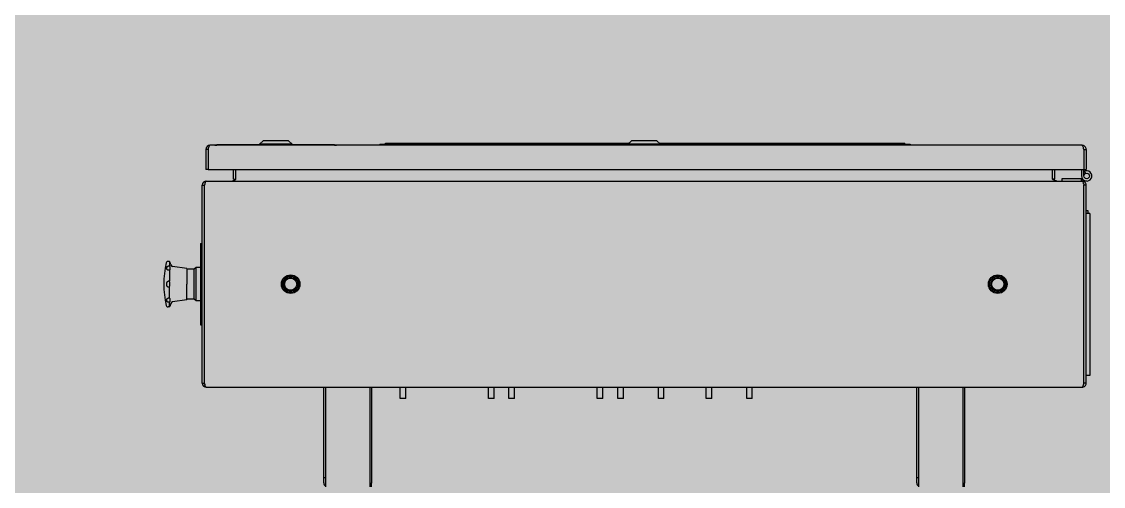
# Model space of a CAD drawing. Extents: x -18489 to 27370, y -8745 to 11880.
# Drawn here: x -16671.5 to -16578.4, y 1725.4 to 1765.4 of the extents above; entities that cross this region are included whole.
import ezdxf

# ---------------------------------------------------------------- set-up
doc = ezdxf.new("R2010")
doc.units = 0
doc.header["$LTSCALE"] = 100
for name, color, linetype in [('188K-SM-03-F10-MECH-EQ-Y2257103$0$0 Xref', 8, 'Continuous'), ('188K-SM-03-F10-MECH-EQ-Y2257103$0$M-EQU-FOUNDATION', 8, 'Continuous'), ('188K-SM-03-F10-MECH-EQ-Y2257103$0$Micron CUP L10 HVAC EQU$0$M-MECH-EQU', 136, 'Continuous'), ('188K-SM-03-F10-MECH-EQ-Y2257103$0$Micron CUP L10 HVAC EQU$0$M-PHASE1 AREA', 252, 'Continuous')]:
    doc.layers.add(name, color=color, linetype=linetype)
pattern_1 = [(50, (4473.52, 709.2), (54.6554, -4.78173), [5.715, -62.865]), (355, (4473.52, 709.2), (-10.57303, 57.31705), [4.572, -50.29218]), (100.45144, (4478.076, 708.8), (44.08237, 52.53533), [4.857, -53.42707]), (46.1842, (4473.52, 724.44), (81.32371, -12.6127), [8.5725, -94.2975]), (96.63556, (4480.3, 723.39), (71.22124, 74.22784), [7.2855, -80.14068]), (351.18415, (4473.52, 724.44), (71.22124, 74.22784), [6.858, -75.43792]), (21, (4481.14, 720.63), (45.48432, -30.67956), [5.715, -62.865]), (326, (4481.14, 720.63), (18.54061, 55.25639), [4.572, -50.292]), (71.45144, (4484.93, 718.07), (64.02493, 24.57683), [4.857, -53.42698]), (37.5, (4473.521, 709.2), (0.926581, 25.366512), [0, -49.6824, 0, -51.054, 0, -50.4825]), (7.5, (4473.52, 709.2), (20.0459, 30.054172), [0, -29.1084, 0, -48.5394, 0, -19.2405]), (327.5, (4456.529, 709.2), (40.677179, -1.718623), [0, -19.05, 0, -59.436, 0, -78.867]), (317.5, (4448.91, 709.2), (44.438754, 7.62795), [0, -24.765, 0, -39.4716, 0, -56.007])]

# ---------------------------------------------------------------- blocks, each defined once
blk = doc.blocks.new('188K-SM-03-F10-MECH-EQ-Y2257103$0$Micron CUP L10 HVAC EQU$0$A$C0c53ceb0')
at = {"layer": '188K-SM-03-F10-MECH-EQ-Y2257103$0$Micron CUP L10 HVAC EQU$0$M-PHASE1 AREA'}
for p, q in [((-5076.13244, 8377.11015), (-5079.12929, 8374.11331)), ((-5076.11639, 8377.11015), (-5079.11323, 8374.11331)), ((-5076.09776, 8377.11015), (-5079.0946, 8374.11331)), ((-5054.12105, 8377.11015), (-5076.09762, 8377.11015)), ((-5054.12091, 8377.11015), (-5051.12407, 8374.11331)), ((-4970.72205, 8374.12929), (-4970.72205, 8374.92221)), ((-4970.71658, 8374.92221), (-4761.02852, 8374.92221)), ((-4963.44567, 8374.12929), (-4963.44567, 8374.92221)), ((-4761.83742, 8374.11331), (-4758.84057, 8377.11015)), ((-4760.96053, 8375.02488), (-4758.87526, 8377.11015)), ((-4736.86372, 8377.11015), (-4758.84057, 8377.11015)), ((-4733.86688, 8374.11331), (-4736.86372, 8377.11015)), ((-4734.67578, 8374.92221), (-4523.4354, 8374.92221)), ((-4532.10007, 8374.12929), (-4532.10007, 8374.92221)), ((-4523.43184, 8374.12929), (-4523.43184, 8374.92221)), ((-5123.41926, 8369.61285), (-5125.32225, 8369.61285)), ((-5125.32225, 8369.61285), (-5125.32225, 8352.25753)), ((-5123.41916, 8369.61285), (-5123.16338, 8370.48363)), ((-5123.41916, 8369.61285), (-5123.41916, 8352.25753)), ((-4370.79738, 8373.11436), (-5121.82082, 8373.11436)), ((-5121.80131, 8373.49496), (-5115.95203, 8373.49496)), ((-5121.80131, 8373.11436), (-5121.80131, 8373.49496)), ((-5117.55536, 8373.3681), (-5115.95203, 8373.3681)), ((-5117.55536, 8373.11436), (-5117.55536, 8373.3681)), ((-5115.95203, 8373.90728), (-5079.0946, 8373.90728)), ((-5115.95203, 8373.11436), (-5115.95203, 8373.90728)), ((-5051.12407, 8374.11331), (-5079.12929, 8374.11331)), ((-5079.12929, 8374.11331), (-5079.12929, 8373.90728)), ((-5079.11323, 8374.11331), (-5079.11323, 8373.90728)), ((-5079.0946, 8374.11331), (-5079.0946, 8373.11436)), ((-5051.12407, 8374.11331), (-5051.12407, 8373.11436)), ((-5051.12407, 8373.90728), (-5014.45894, 8373.90728)), ((-5014.45894, 8373.11436), (-5014.45894, 8373.90728)), ((-5014.45894, 8373.49496), (-4975.43638, 8373.49496)), ((-5014.45894, 8373.3681), (-5012.89062, 8373.3681)), ((-5012.89062, 8373.11436), (-5012.89062, 8373.3681)), ((-4975.43638, 8374.12929), (-4761.83742, 8374.12929)), ((-4975.43638, 8374.12929), (-4975.43638, 8373.11436)), ((-4761.83742, 8374.11331), (-4761.83742, 8373.11436)), ((-4733.86688, 8374.11331), (-4761.83742, 8374.11331)), ((-4733.86688, 8374.12929), (-4518.71751, 8374.12929)), ((-4733.86688, 8374.11331), (-4733.86688, 8373.11436)), ((-4518.74978, 8373.49496), (-4370.82861, 8373.49496)), ((-4518.71751, 8374.12929), (-4518.71751, 8373.11436)), ((-4370.82861, 8373.11436), (-4370.82861, 8373.49496)), ((-4369.19869, 8369.61285), (-4369.45437, 8370.4833)), ((-4369.19878, 8369.61285), (-4367.29579, 8369.61285)), ((-4369.19869, 8369.61285), (-4369.19869, 8352.25753)), ((-4367.29579, 8369.61285), (-4367.29579, 8352.25753)), ((-5123.41926, 8352.25753), (-5125.32225, 8352.25753)), ((-5123.41916, 8352.25753), (-4369.19869, 8352.25753)), ((-5101.52967, 8343.90339), (-5101.52967, 8352.25753)), ((-5099.65195, 8343.90339), (-5099.65195, 8352.25753)), ((-4396.12727, 8343.90339), (-4396.12727, 8352.25753)), ((-4394.24975, 8343.90339), (-4394.24975, 8352.25753)), ((-4371.26307, 8352.25753), (-4371.26307, 8346.72616)), ((-4371.24766, 8352.25753), (-4371.24766, 8346.72616)), ((-4371.23224, 8352.25753), (-4371.23224, 8346.72616)), ((-4369.20238, 8346.72616), (-4369.20238, 8352.25753)), ((-4369.19878, 8352.25753), (-4367.29579, 8352.25753)), ((-4368.68679, 8350.72172), (-4367.82894, 8348.88204)), ((-5128.4874, 8338.8541), (-5126.60978, 8338.8541)), ((-5128.4874, 8168.16811), (-5128.4874, 8338.8541)), ((-5126.36135, 8339.69749), (-5126.60969, 8338.8541)), ((-5126.60969, 8168.16811), (-5126.60969, 8338.8541)), ((-5125.02403, 8342.31756), (-4370.75281, 8342.31756)), ((-5101.52967, 8343.90339), (-5099.65205, 8343.90339)), ((-4394.24975, 8343.90339), (-4396.12737, 8343.90339)), ((-4388.16801, 8344.34742), (-4388.16801, 8342.31756)), ((-4370.53436, 8344.34742), (-4388.16801, 8344.34742)), ((-4388.1526, 8344.34742), (-4388.1526, 8342.31756)), ((-4388.13718, 8344.34742), (-4388.13718, 8342.31756)), ((-4371.58112, 8344.34742), (-4371.58112, 8342.31756)), ((-4366.82492, 8342.31756), (-4370.75281, 8342.31756)), ((-4369.41506, 8339.69716), (-4369.16681, 8338.8541)), ((-4367.28928, 8338.8541), (-4369.1669, 8338.8541)), ((-4369.16681, 8168.16811), (-4369.16681, 8338.8541)), ((-4367.28928, 8168.16811), (-4367.28928, 8338.8541)), ((-4364.12511, 8314.24713), (-4367.29677, 8314.24713)), ((-4367.28928, 8316.94429), (-4365.75731, 8316.94429)), ((-4365.75731, 8316.94429), (-4365.75731, 8314.24713)), ((-4364.12511, 8314.24713), (-4364.12511, 8174.69414)), ((-5130.11344, 8288.47428), (-5128.51493, 8288.47428)), ((-5130.11344, 8288.47428), (-5130.11183, 8268.03533)), ((-5159.03987, 8272.74018), (-5159.03544, 8272.7435)), ((-5156.52757, 8273.12717), (-5157.78736, 8273.12717)), ((-5156.37363, 8272.74018), (-5156.52757, 8273.12717)), ((-5156.52757, 8273.12717), (-5156.52708, 8269.14661)), ((-5155.64474, 8270.16104), (-5156.37363, 8272.74018)), ((-5156.52708, 8269.14661), (-5157.78687, 8269.14661)), ((-5156.5269, 8265.61691), (-5157.78669, 8265.61691)), ((-5156.5269, 8265.61691), (-5156.5267, 8256.00698)), ((-5141.60134, 8267.0968), (-5153.98241, 8268.72351)), ((-5141.60134, 8267.0968), (-5141.60065, 8253.51111)), ((-5135.40787, 8266.39753), (-5141.60134, 8266.39753)), ((-5133.80955, 8267.99585), (-5135.40787, 8266.39753)), ((-5135.40787, 8240.62468), (-5135.40787, 8266.39753)), ((-5130.11344, 8267.99585), (-5133.80955, 8267.99585)), ((-5133.80955, 8239.02637), (-5133.80955, 8267.99585)), ((-5130.11183, 8268.03533), (-5130.11176, 8264.09995)), ((-5130.11176, 8264.09995), (-5130.11167, 8253.51111)), ((-5156.5267, 8256.00698), (-5157.78649, 8256.00698)), ((-5141.60134, 8239.92542), (-5141.60065, 8253.51111)), ((-5130.11167, 8253.51111), (-5130.11176, 8242.92226)), ((-5156.5267, 8251.01524), (-5157.78649, 8251.01524)), ((-5156.5269, 8241.40531), (-5156.5267, 8251.01524)), ((-5156.52708, 8237.87561), (-5157.78687, 8237.87561)), ((-5156.5269, 8241.40531), (-5157.78669, 8241.40531)), ((-5156.52757, 8233.89505), (-5156.52708, 8237.87561)), ((-5155.64474, 8236.86118), (-5156.37363, 8234.28204)), ((-5141.60134, 8239.92542), (-5153.98241, 8238.29871)), ((-5135.40787, 8240.62468), (-5141.60134, 8240.62468)), ((-5133.80955, 8239.02637), (-5135.40787, 8240.62468)), ((-5130.11344, 8239.02637), (-5133.80955, 8239.02637)), ((-5130.11176, 8242.92226), (-5130.11344, 8218.54794)), ((-5159.03464, 8234.27813), (-5159.03989, 8234.28204)), ((-5156.52757, 8233.89505), (-5157.78736, 8233.89505)), ((-5156.52757, 8233.89505), (-5156.37363, 8234.28204)), ((-5130.11344, 8218.54794), (-5128.51493, 8218.54794)), ((-4364.12511, 8174.69414), (-4367.29677, 8174.69414)), ((-5128.4874, 8168.16811), (-5126.60978, 8168.16811)), ((-5126.36135, 8167.32472), (-5126.60969, 8168.16811)), ((-5125.02403, 8164.70466), (-4370.75281, 8164.70466)), ((-5023.84263, 8082.3684), (-5023.84263, 8164.70466)), ((-5022.32024, 8164.70466), (-5022.32024, 8079.06987)), ((-4984.26033, 8164.70466), (-4984.26033, 8079.06987)), ((-4982.73569, 8164.70466), (-4982.73569, 8082.11466)), ((-4958.05681, 8154.91058), (-4958.05681, 8164.70466)), ((-4958.05296, 8154.91058), (-4958.05296, 8164.70466)), ((-4953.28278, 8154.91058), (-4953.28278, 8164.70466)), ((-4881.937, 8154.91058), (-4881.937, 8164.70466)), ((-4881.93315, 8154.91058), (-4881.93315, 8164.70466)), ((-4877.16297, 8154.91058), (-4877.16297, 8164.70466)), ((-4864.42944, 8154.91058), (-4864.42944, 8164.70466)), ((-4864.42559, 8154.91058), (-4864.42559, 8164.70466)), ((-4859.65542, 8154.91058), (-4859.65542, 8164.70466)), ((-4788.30963, 8154.91058), (-4788.30963, 8164.70466)), ((-4788.30578, 8154.91058), (-4788.30578, 8164.70466)), ((-4783.5356, 8154.91058), (-4783.5356, 8164.70466)), ((-4770.54834, 8154.91058), (-4770.54834, 8164.70466)), ((-4770.54449, 8154.91058), (-4770.54449, 8164.70466)), ((-4765.77431, 8154.91058), (-4765.77431, 8164.70466)), ((-4735.69245, 8154.91058), (-4735.69245, 8164.70466)), ((-4735.68859, 8154.91058), (-4735.68859, 8164.70466)), ((-4730.91842, 8154.91058), (-4730.91842, 8164.70466)), ((-4694.42853, 8154.91058), (-4694.42853, 8164.70466)), ((-4694.42468, 8154.91058), (-4694.42468, 8164.70466)), ((-4689.6545, 8154.91058), (-4689.6545, 8164.70466)), ((-4659.57263, 8154.91058), (-4659.57263, 8164.70466)), ((-4659.56878, 8154.91058), (-4659.56878, 8164.70466)), ((-4654.7986, 8154.91058), (-4654.7986, 8164.70466)), ((-4513.20556, 8082.3684), (-4513.20556, 8164.70466)), ((-4511.68316, 8164.70466), (-4511.68316, 8079.06987)), ((-4473.62326, 8164.70466), (-4473.62326, 8079.06987)), ((-4472.09861, 8164.70466), (-4472.09861, 8082.11466)), ((-4369.41506, 8167.32505), (-4369.16681, 8168.16811)), ((-4367.28928, 8168.16811), (-4369.1669, 8168.16811)), ((-4953.28278, 8154.91058), (-4958.05681, 8154.91058)), ((-4877.16297, 8154.91058), (-4881.937, 8154.91058)), ((-4859.65542, 8154.91058), (-4864.42944, 8154.91058)), ((-4783.5356, 8154.91058), (-4788.30963, 8154.91058)), ((-4765.77431, 8154.91058), (-4770.54834, 8154.91058)), ((-4730.91842, 8154.91058), (-4735.69245, 8154.91058)), ((-4689.6545, 8154.91058), (-4694.42853, 8154.91058)), ((-4654.7986, 8154.91058), (-4659.57263, 8154.91058)), ((-5022.32024, 8086.68185), (-5023.84263, 8086.68185)), ((-4511.68316, 8086.68185), (-4513.20556, 8086.68185)), ((-4984.26033, 8082.11466), (-4982.73569, 8082.11466)), ((-4982.73793, 8079.06987), (-4982.73793, 8082.11466)), ((-4473.62326, 8082.11466), (-4472.09861, 8082.11466)), ((-4472.10086, 8079.06987), (-4472.10086, 8082.11466))]:
    blk.add_line(p, q, dxfattribs=at)
for centre, radius in [((-4366.82364, 8346.72616), 2.37874), ((-5052.3675, 8253.51111), 7.99258), ((-5052.36759, 8253.51111), 6.99263), ((-5052.36779, 8253.51111), 5.99369), ((-5052.36783, 8253.51111), 5.24448), ((-4443.409, 8253.51111), 7.99258), ((-4443.40909, 8253.51111), 6.99263), ((-4443.4093, 8253.51111), 5.99369), ((-4443.40934, 8253.51111), 5.24448)]:
    blk.add_circle(centre, radius, dxfattribs=at)
for centre, radius, start, end in [((-5121.82078, 8369.61285), 3.50151, 90.0006621, 180), ((-4370.79734, 8369.61285), 3.50151, 360, 90.0006621), ((-4366.85446, 8346.72616), 4.40861, 180, 212.66172171), ((-4366.83905, 8346.72616), 4.40861, 180, 212.66172171), ((-4366.82364, 8346.72616), 4.40861, 180, 122.80159068), ((-4366.83905, 8346.72616), 4.40861, 114.82476819, 122.56145214), ((-4366.85446, 8346.72616), 4.40861, 114.63371169, 122.32133148), ((-5125.02399, 8338.8541), 3.46345, 90.00066406, 180), ((-5091.22559, 8329.16502), 36.68045, 162.52271386, 163.31311465), ((-4370.75277, 8338.8541), 3.46345, 0, 90.00066406), ((-4404.5197, 8329.17343), 36.64813, 16.68777291, 17.47941705), ((-5157.78748, 8271.57419), 1.71113, 137.0455042, 166.85202261), ((-5080.4609, 8253.51076), 81.11933, 166.85202261, 193.14797739), ((-5153.72215, 8270.70438), 1.99789, 195.78075273, 262.51494911), ((-5176.50435, 8253.52131), 20.1317, 359.97096936, 7.09244252), ((-5176.6339, 8253.5089), 20.26124, 352.93035314, 0.00623498), ((-5157.78748, 8235.44803), 1.71113, 193.14797739, 222.9544958), ((-5153.72215, 8236.31784), 1.99789, 97.48505089, 164.21924727), ((-5125.02399, 8168.16811), 3.46345, 180, 269.99933593), ((-5091.22559, 8177.85719), 36.68045, 196.68688535, 197.47728614), ((-4370.75277, 8168.16811), 3.46345, 269.99933593, 360), ((-4404.5197, 8177.84879), 36.64813, 342.52058295, 343.31222709), ((-5020.54411, 8082.3684), 3.29853, 180, 237.1915526), ((-4509.90703, 8082.3684), 3.29853, 180, 237.1915526)]:
    blk.add_arc(centre, radius, start, end, dxfattribs=at)
for points, knots in [([(-5123.16338, 8370.48363), (-5123.13227, 8370.58734), (-5123.01305, 8370.97992), (-5122.88726, 8371.37067), (-5122.78542, 8371.65501)], [0, 0, 0, 0, 0.26389204, 1, 1, 1, 1]), ([(-5122.78542, 8371.65501), (-5122.65317, 8372.02424), (-5122.47433, 8372.54534), (-5122.02676, 8373.11436), (-5121.82082, 8373.11436)], [0, 0, 0, 0, 0.655693982, 1, 1, 1, 1]), ([(-4369.83852, 8371.67179), (-4369.96992, 8372.03701), (-4370.14797, 8372.55352), (-4370.59316, 8373.11436), (-4370.79738, 8373.11436)], [0, 0, 0, 0, 0.655237055, 1, 1, 1, 1]), ([(-4369.45437, 8370.4833), (-4369.48599, 8370.58866), (-4369.607, 8370.98704), (-4369.73481, 8371.38352), (-4369.83852, 8371.67179)], [0, 0, 0, 0, 0.264213318, 1, 1, 1, 1]), ([(-5125.02403, 8342.31756), (-5125.13486, 8342.31756), (-5125.39964, 8342.13833), (-5125.81068, 8341.40951), (-5126.04589, 8340.70976), (-5126.21272, 8340.18118)], [0, 0, 0, 0, 0.131857863, 0.340537658, 1, 1, 1, 1]), ([(-5103.11532, 8342.31756), (-5102.92206, 8342.31756), (-5102.09928, 8342.39751), (-5101.33909, 8342.77886), (-5100.80633, 8343.11053)], [0, 0, 0, 0, 0.235452698, 1, 1, 1, 1]), ([(-4392.66374, 8342.31756), (-4392.85702, 8342.31756), (-4393.67984, 8342.3975), (-4394.44009, 8342.77886), (-4394.97288, 8343.11053)], [0, 0, 0, 0, 0.235456968, 1, 1, 1, 1]), ([(-4370.75281, 8342.31756), (-4370.64196, 8342.31756), (-4370.37711, 8342.13837), (-4369.96592, 8341.40953), (-4369.73066, 8340.70977), (-4369.56381, 8340.18118)], [0, 0, 0, 0, 0.131884012, 0.34056894, 1, 1, 1, 1]), ([(-5157.78736, 8273.12717), (-5157.91124, 8273.12717), (-5158.13694, 8273.10962), (-5158.43173, 8273.04254), (-5158.6517, 8272.9631), (-5158.80691, 8272.88894), (-5158.90256, 8272.83355), (-5158.95849, 8272.79774), (-5158.98795, 8272.7775), (-5159.01034, 8272.76231), (-5159.02548, 8272.75003), (-5159.03518, 8272.74501), (-5159.03862, 8272.74018), (-5159.03987, 8272.74018)], [0, 0, 0, 0, 0.278954266, 0.50718202, 0.678810919, 0.804488191, 0.894036059, 0.927448368, 0.954079027, 0.974397455, 0.988681235, 0.997169435, 1, 1, 1, 1]), ([(-5157.78669, 8265.61691), (-5157.91112, 8265.61691), (-5158.14318, 8265.64384), (-5158.44603, 8265.76081), (-5158.67104, 8265.93089), (-5158.8761, 8266.19756), (-5159.01299, 8266.60004), (-5159.0543, 8267.12505), (-5159.00401, 8267.6958), (-5158.87009, 8268.19085), (-5158.67522, 8268.58111), (-5158.4615, 8268.86061), (-5158.1653, 8269.08446), (-5157.91372, 8269.14661), (-5157.78687, 8269.14661)], [0, 0, 0, 0, 0.0772705, 0.14333834, 0.199290102, 0.250185727, 0.350150172, 0.457703726, 0.575692119, 0.704527815, 0.773389693, 0.84550604, 0.921229268, 1, 1, 1, 1]), ([(-5156.52708, 8269.14661), (-5156.47926, 8268.78947), (-5156.40442, 8268.11141), (-5156.36029, 8267.1542), (-5156.39254, 8266.3317), (-5156.47055, 8265.83492), (-5156.5269, 8265.61691)], [0, 0, 0, 0, 0.304726973, 0.576601375, 0.809572606, 1, 1, 1, 1]), ([(-5159.03888, 8253.51111), (-5159.03888, 8253.76743), (-5159.01606, 8254.15217), (-5158.92868, 8254.65587), (-5158.82735, 8255.02346), (-5158.6791, 8255.37348), (-5158.46678, 8255.68997), (-5158.17032, 8255.93811), (-5157.91383, 8256.00698), (-5157.78649, 8256.00698)], [0, 0, 0, 0, 0.252297025, 0.377858627, 0.502711048, 0.626827327, 0.750523413, 0.874665423, 1, 1, 1, 1]), ([(-5157.78649, 8251.01524), (-5157.91383, 8251.01524), (-5158.17033, 8251.0841), (-5158.46679, 8251.33226), (-5158.67911, 8251.64875), (-5158.82735, 8251.99877), (-5158.92868, 8252.36636), (-5159.01606, 8252.87006), (-5159.03888, 8253.25479), (-5159.03888, 8253.51111)], [0, 0, 0, 0, 0.125339736, 0.249483224, 0.373179069, 0.497294491, 0.622145606, 0.747705797, 1, 1, 1, 1]), ([(-5157.78687, 8237.87561), (-5157.91371, 8237.87561), (-5158.16528, 8237.93775), (-5158.46146, 8238.16158), (-5158.67519, 8238.44105), (-5158.87008, 8238.8313), (-5159.004, 8239.32635), (-5159.05429, 8239.89709), (-5159.013, 8240.42209), (-5158.87614, 8240.82457), (-5158.6711, 8241.09126), (-5158.4461, 8241.26138), (-5158.14323, 8241.37837), (-5157.91114, 8241.40531), (-5157.78669, 8241.40531)], [0, 0, 0, 0, 0.078768403, 0.154480925, 0.226594693, 0.295458419, 0.424295666, 0.542277665, 0.649829469, 0.749794875, 0.800690904, 0.856643232, 0.922719532, 1, 1, 1, 1]), ([(-5156.5269, 8241.40531), (-5156.47055, 8241.1873), (-5156.39254, 8240.69051), (-5156.36029, 8239.86801), (-5156.40442, 8238.9108), (-5156.47926, 8238.23275), (-5156.52708, 8237.87561)], [0, 0, 0, 0, 0.190428089, 0.423400138, 0.695273945, 1, 1, 1, 1]), ([(-5159.03987, 8234.28203), (-5159.03862, 8234.28203), (-5159.03518, 8234.27722), (-5159.02548, 8234.27218), (-5159.01034, 8234.25991), (-5158.98795, 8234.24471), (-5158.95849, 8234.22448), (-5158.90256, 8234.18866), (-5158.80691, 8234.13328), (-5158.6517, 8234.05912), (-5158.43173, 8233.97967), (-5158.13694, 8233.9126), (-5157.91124, 8233.89505), (-5157.78736, 8233.89505)], [0, 0, 0, 0, 0.002830403, 0.011318945, 0.025602484, 0.045920784, 0.072551567, 0.105963532, 0.195510667, 0.321186793, 0.492815138, 0.721045532, 1, 1, 1, 1]), ([(-5125.02403, 8164.70466), (-5125.13486, 8164.70466), (-5125.39964, 8164.88388), (-5125.81068, 8165.61271), (-5126.04589, 8166.31246), (-5126.21272, 8166.84104)], [0, 0, 0, 0, 0.131857863, 0.340537658, 1, 1, 1, 1]), ([(-4370.75281, 8164.70466), (-4370.64196, 8164.70466), (-4370.37711, 8164.88385), (-4369.96592, 8165.61268), (-4369.73066, 8166.31245), (-4369.56381, 8166.84104)], [0, 0, 0, 0, 0.131884012, 0.34056894, 1, 1, 1, 1])]:
    blk.add_open_spline(points, degree=3, knots=knots, dxfattribs=at)
for points in [[(-5100.80633, 8343.11053), (-5100.41004, 8343.35724), (-5100.03092, 8343.63082), (-5099.65195, 8343.90339)], [(-4394.97288, 8343.11053), (-4395.36918, 8343.35724), (-4395.7483, 8343.63082), (-4396.12727, 8343.90339)]]:
    blk.add_open_spline(points, degree=3, dxfattribs=at)
blk = doc.blocks.new('188K-SM-03-F10-MECH-EQ-Y2257103$0$Micron CUP L10 HVAC EQU')
at = {"layer": '188K-SM-03-F10-MECH-EQ-Y2257103$0$Micron CUP L10 HVAC EQU$0$M-MECH-EQU'}
blk.add_blockref('188K-SM-03-F10-MECH-EQ-Y2257103$0$Micron CUP L10 HVAC EQU$0$A$C0c53ceb0', (-206166.7, 2082.18), dxfattribs=at)
blk = doc.blocks.new('188K-SM-03-F10-MECH-EQ-Y2257103')
at = {"layer": '188K-SM-03-F10-MECH-EQ-Y2257103$0$M-EQU-FOUNDATION'}
h = blk.add_hatch(dxfattribs=at)
h.set_pattern_fill('AR-CONC', color=256, scale=0.3)
h.set_pattern_definition(pattern_1)
h.paths.add_polyline_path([(-17043.149, 4192.459), (-16393.149, 4192.459), (-16393.149, 1372.459), (-17043.149, 1372.459)], flags=16)
h.paths.add_polyline_path([(-17048.149, 4197.459), (-16388.149, 4197.459), (-16388.149, 1367.459), (-17048.149, 1367.459)])
h = blk.add_hatch(dxfattribs=at)
h.set_pattern_fill('AR-CONC', color=256, scale=0.3)
h.set_pattern_definition(pattern_1)
h.paths.add_polyline_path([(-17033.149, 4182.459), (-16403.149, 4182.459), (-16403.149, 1382.459), (-17033.149, 1382.459)])
at = {"layer": '188K-SM-03-F10-MECH-EQ-Y2257103$0$0 Xref', "xscale": 0.1, "yscale": 0.1, "zscale": 0.1}
blk.add_blockref('188K-SM-03-F10-MECH-EQ-Y2257103$0$Micron CUP L10 HVAC EQU', (4473.521, 709.199), dxfattribs=at)

msp = doc.modelspace()

# ---------------------------------------------------------------- block references
msp.add_blockref('188K-SM-03-F10-MECH-EQ-Y2257103', (0, 0))

doc.saveas('drawing.dxf')
